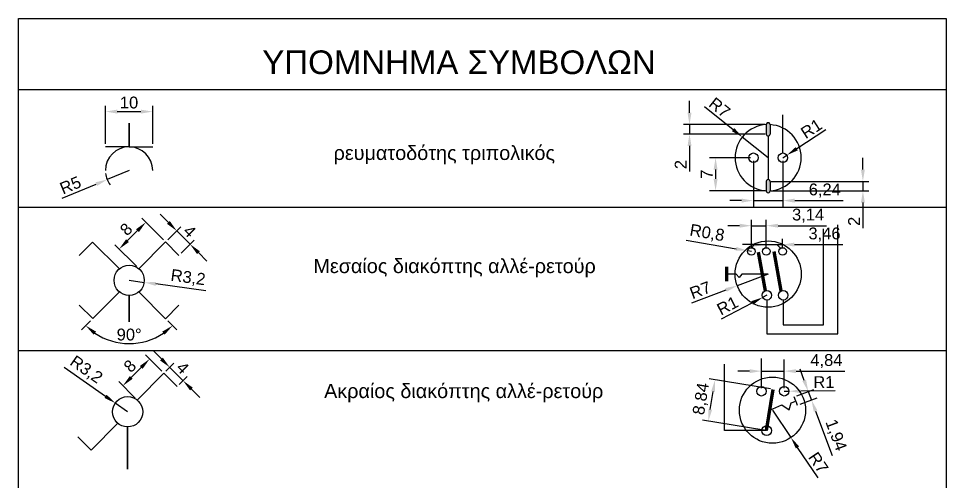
# Model space of a CAD drawing. Header units: millimetres. Extents: x 91 to 287, y 14 to 247.
# Drawn here: x 90.6 to 287, y 148.9 to 246.7 of the extents above; entities that cross this region are included whole.
import ezdxf

# ---------------------------------------------------------------- set-up
doc = ezdxf.new("R2010")
doc.units = ezdxf.units.MM
doc.layers.add('Layer1', color=6, linetype='Continuous')
doc.styles.get("Standard").update_dxf_attribs({"font": 'arial.ttf'})
doc.dimstyles.new('ISO-25', dxfattribs={"dimtxt": 2.5, "dimasz": 2.5, "dimexe": 1.25, "dimexo": 0.625, "dimtad": 1, "dimtxsty": 'Standard', "dimcen": 2.5, "dimadec": 0, "dimazin": 0, "dimtfac": 1, "dimtmove": 0, "dimatfit": 3, "dimfxl": 1, "dimarcsym": 0})

# ---------------------------------------------------------------- blocks, each defined once
blk = doc.blocks.new('*D3')
at = {"layer": 'Defpoints', "color": 0, "transparency": 16777216}
for p in [(119, 227.06), (109, 219.61), (119, 219.61)]:
    blk.add_point(p, dxfattribs=at)
at = {"layer": 'Layer1', "color": 0, "lineweight": -2, "transparency": 16777216}
for p, q in [((109, 220.24), (109, 228.31)), ((119, 220.24), (119, 228.31)), ((111.5, 227.06), (116.5, 227.06))]:
    blk.add_line(p, q, dxfattribs=at)
at = {"layer": 'Layer1', "color": 0, "transparency": 16777216}
for points in [[(111.5, 227.47), (111.5, 226.64), (109, 227.06)], [(116.5, 227.47), (116.5, 226.64), (119, 227.06)]]:
    blk.add_solid(points, dxfattribs=at)
at = {"layer": 'Layer1', "color": 0, "transparency": 16777216, "insert": (114, 228.96), "char_height": 2.5, "attachment_point": 5}
blk.add_mtext('10', dxfattribs=at)
blk = doc.blocks.new('*D4')
at = {"layer": 'Defpoints', "color": 0, "transparency": 16777216}
for p in [(114, 214.61), (109.38, 212.69)]:
    blk.add_point(p, dxfattribs=at)
at = {"layer": 'Layer1', "color": 0, "lineweight": -2, "transparency": 16777216}
for p, q in [((114, 214.61), (109.38, 212.69)), ((99.87, 208.74), (107.07, 211.73))]:
    blk.add_line(p, q, dxfattribs=at)
blk.add_arc((114, 214.61), 5, 187.162, 216.9035, dxfattribs=at)
at = {"layer": 'Layer1', "color": 0, "transparency": 16777216}
blk.add_solid([(106.91, 212.12), (107.23, 211.35), (109.38, 212.69)], dxfattribs=at)
at = {"layer": 'Layer1', "color": 0, "transparency": 16777216, "insert": (101.59, 211.5), "char_height": 2.5, "attachment_point": 5, "rotation": 22.5796}
blk.add_mtext('R5', dxfattribs=at)
blk = doc.blocks.new('*D5')
at = {"layer": 'Defpoints', "color": 0, "transparency": 16777216}
for p in [(252.41, 217.31), (253.25, 217.85)]:
    blk.add_point(p, dxfattribs=at)
at = {"layer": 'Layer1', "color": 0, "lineweight": -2, "transparency": 16777216}
for p, q in [((261.48, 223.17), (255.35, 219.21)), ((252.41, 217.31), (253.25, 217.85))]:
    blk.add_line(p, q, dxfattribs=at)
at = {"layer": 'Layer1', "color": 0, "transparency": 16777216}
blk.add_solid([(255.12, 219.56), (255.57, 218.86), (253.25, 217.85)], dxfattribs=at)
at = {"layer": 'Layer1', "color": 0, "transparency": 16777216, "insert": (258.44, 223.45), "char_height": 2.5, "attachment_point": 5, "rotation": 32.8707}
blk.add_mtext('R1', dxfattribs=at)
blk = doc.blocks.new('*D6')
at = {"layer": 'Defpoints', "color": 0, "transparency": 16777216}
for p in [(243.82, 221.68), (249.29, 217.31)]:
    blk.add_point(p, dxfattribs=at)
at = {"layer": 'Layer1', "color": 0, "lineweight": -2, "transparency": 16777216}
for p, q in [((235.79, 228.1), (241.87, 223.24)), ((249.29, 217.31), (243.82, 221.68))]:
    blk.add_line(p, q, dxfattribs=at)
at = {"layer": 'Layer1', "color": 0, "transparency": 16777216}
blk.add_solid([(242.13, 223.56), (241.61, 222.91), (243.82, 221.68)], dxfattribs=at)
at = {"layer": 'Layer1', "color": 0, "transparency": 16777216, "insert": (239.02, 227.91), "char_height": 2.5, "attachment_point": 5, "rotation": 321.3779}
blk.add_mtext('R7', dxfattribs=at)
blk = doc.blocks.new('*D7')
at = {"layer": 'Defpoints', "color": 0, "transparency": 16777216}
for p in [(246.17, 217.31), (238.16, 210.31), (249.29, 210.31)]:
    blk.add_point(p, dxfattribs=at)
at = {"layer": 'Layer1', "color": 0, "lineweight": -2, "transparency": 16777216}
for p, q in [((245.54, 217.31), (236.91, 217.31)), ((238.16, 214.81), (238.16, 212.81)), ((248.66, 210.31), (236.91, 210.31))]:
    blk.add_line(p, q, dxfattribs=at)
at = {"layer": 'Layer1', "color": 0, "transparency": 16777216}
for points in [[(237.75, 214.81), (238.58, 214.81), (238.16, 217.31)], [(237.75, 212.81), (238.58, 212.81), (238.16, 210.31)]]:
    blk.add_solid(points, dxfattribs=at)
at = {"layer": 'Layer1', "color": 0, "transparency": 16777216, "insert": (236.29, 213.81), "char_height": 2.5, "attachment_point": 5, "rotation": 90}
blk.add_mtext('7', dxfattribs=at)
blk = doc.blocks.new('*D8')
at = {"layer": 'Defpoints', "color": 0, "transparency": 16777216}
for p in [(246.17, 217.31), (252.41, 217.31), (252.41, 208.24)]:
    blk.add_point(p, dxfattribs=at)
at = {"layer": 'Layer1', "color": 0, "lineweight": -2, "transparency": 16777216}
for p, q in [((246.17, 216.68), (246.17, 206.99)), ((252.41, 216.68), (252.41, 206.99)), ((243.67, 208.24), (241.17, 208.24)), ((246.17, 208.24), (252.41, 208.24)), ((254.91, 208.24), (265.16, 208.24))]:
    blk.add_line(p, q, dxfattribs=at)
at = {"layer": 'Layer1', "color": 0, "transparency": 16777216}
for points in [[(243.67, 208.66), (243.67, 207.82), (246.17, 208.24)], [(254.91, 208.66), (254.91, 207.82), (252.41, 208.24)]]:
    blk.add_solid(points, dxfattribs=at)
at = {"layer": 'Layer1', "color": 0, "transparency": 16777216, "insert": (261.28, 210.37), "char_height": 2.5, "attachment_point": 5}
blk.add_mtext('6,24', dxfattribs=at)
blk = doc.blocks.new('*D9')
at = {"layer": 'Defpoints', "color": 0, "transparency": 16777216}
for p in [(249.29, 212.31), (249.29, 210.31), (269.35, 210.31)]:
    blk.add_point(p, dxfattribs=at)
at = {"layer": 'Layer1', "color": 0, "lineweight": -2, "transparency": 16777216}
for p, q in [((269.35, 214.81), (269.35, 217.31)), ((249.91, 212.31), (270.6, 212.31)), ((269.35, 212.31), (269.35, 210.31)), ((249.91, 210.31), (270.6, 210.31)), ((269.35, 207.81), (269.35, 202.4))]:
    blk.add_line(p, q, dxfattribs=at)
at = {"layer": 'Layer1', "color": 0, "transparency": 16777216}
for points in [[(268.93, 214.81), (269.77, 214.81), (269.35, 212.31)], [(268.93, 207.81), (269.77, 207.81), (269.35, 210.31)]]:
    blk.add_solid(points, dxfattribs=at)
at = {"layer": 'Layer1', "color": 0, "transparency": 16777216, "insert": (267.47, 203.86), "char_height": 2.5, "attachment_point": 5, "rotation": 90}
blk.add_mtext('2', dxfattribs=at)
blk = doc.blocks.new('*D10')
at = {"layer": 'Defpoints', "color": 0, "transparency": 16777216}
for p in [(249.29, 224.31), (232.64, 222.31), (249.29, 222.31)]:
    blk.add_point(p, dxfattribs=at)
at = {"layer": 'Layer1', "color": 0, "lineweight": -2, "transparency": 16777216}
for p, q in [((232.64, 226.81), (232.64, 229.31)), ((248.67, 224.31), (231.39, 224.31)), ((232.64, 224.31), (232.64, 222.31)), ((248.67, 222.31), (231.39, 222.31)), ((232.64, 219.81), (232.64, 214.4))]:
    blk.add_line(p, q, dxfattribs=at)
at = {"layer": 'Layer1', "color": 0, "transparency": 16777216}
for points in [[(232.23, 226.81), (233.06, 226.81), (232.64, 224.31)], [(232.23, 219.81), (233.06, 219.81), (232.64, 222.31)]]:
    blk.add_solid(points, dxfattribs=at)
at = {"layer": 'Layer1', "color": 0, "transparency": 16777216, "insert": (230.76, 215.86), "char_height": 2.5, "attachment_point": 5, "rotation": 90}
blk.add_mtext('2', dxfattribs=at)
blk = doc.blocks.new('*D12')
at = {"color": 0, "lineweight": -2, "transparency": 16777216}
for p, q in [((246.39, 198.94), (243.89, 198.94)), ((248.89, 198.12), (248.89, 200.19)), ((248.89, 198.94), (252.35, 198.94)), ((252.35, 198.12), (252.35, 200.19)), ((254.85, 198.94), (265.09, 198.94))]:
    blk.add_line(p, q, dxfattribs=at)
at = {"color": 0, "transparency": 16777216}
for points in [[(246.39, 199.36), (246.39, 198.52), (248.89, 198.94)], [(254.85, 199.36), (254.85, 198.52), (252.35, 198.94)]]:
    blk.add_solid(points, dxfattribs=at)
at = {"layer": 'Defpoints', "color": 0, "transparency": 16777216}
for p in [(252.35, 198.94), (248.89, 197.49), (252.35, 197.49)]:
    blk.add_point(p, dxfattribs=at)
at = {"color": 0, "transparency": 16777216, "insert": (261.22, 201.07), "char_height": 2.5, "attachment_point": 5}
blk.add_mtext('3,46', dxfattribs=at)
blk = doc.blocks.new('*D17')
at = {"layer": 'Defpoints', "color": 0, "transparency": 16777216}
for p in [(248.89, 202.94), (245.75, 197.49), (248.89, 197.49)]:
    blk.add_point(p, dxfattribs=at)
at = {"layer": 'Layer1', "color": 0, "lineweight": -2, "transparency": 16777216}
for p, q in [((243.25, 202.94), (240.75, 202.94)), ((245.75, 198.12), (245.75, 204.19)), ((245.75, 202.94), (248.89, 202.94)), ((248.89, 198.12), (248.89, 204.19)), ((251.39, 202.94), (261.62, 202.94))]:
    blk.add_line(p, q, dxfattribs=at)
at = {"layer": 'Layer1', "color": 0, "transparency": 16777216}
for points in [[(243.25, 203.35), (243.25, 202.52), (245.75, 202.94)], [(251.39, 203.35), (251.39, 202.52), (248.89, 202.94)]]:
    blk.add_solid(points, dxfattribs=at)
at = {"layer": 'Layer1', "color": 0, "transparency": 16777216, "insert": (257.75, 205.06), "char_height": 2.5, "attachment_point": 5}
blk.add_mtext('3,14', dxfattribs=at)
blk = doc.blocks.new('*D18')
at = {"layer": 'Defpoints', "color": 0, "transparency": 16777216}
for p in [(252.35, 198.94), (248.89, 197.49), (252.35, 197.49)]:
    blk.add_point(p, dxfattribs=at)
at = {"layer": 'Layer1', "color": 0, "lineweight": -2, "transparency": 16777216}
for p, q in [((246.39, 198.94), (243.89, 198.94)), ((248.89, 198.12), (248.89, 200.19)), ((248.89, 198.94), (252.35, 198.94)), ((252.35, 198.12), (252.35, 200.19)), ((254.85, 198.94), (265.09, 198.94))]:
    blk.add_line(p, q, dxfattribs=at)
at = {"layer": 'Layer1', "color": 0, "transparency": 16777216}
for points in [[(246.39, 199.36), (246.39, 198.52), (248.89, 198.94)], [(254.85, 199.36), (254.85, 198.52), (252.35, 198.94)]]:
    blk.add_solid(points, dxfattribs=at)
at = {"layer": 'Layer1', "color": 0, "transparency": 16777216, "insert": (261.22, 201.07), "char_height": 2.5, "attachment_point": 5}
blk.add_mtext('3,46', dxfattribs=at)
blk = doc.blocks.new('*D19')
at = {"layer": 'Defpoints', "color": 0, "transparency": 16777216}
for p in [(244.96, 197.63), (245.75, 197.49)]:
    blk.add_point(p, dxfattribs=at)
at = {"layer": 'Layer1', "color": 0, "lineweight": -2, "transparency": 16777216}
for p, q in [((231.95, 199.87), (242.49, 198.05)), ((245.75, 197.49), (244.96, 197.63))]:
    blk.add_line(p, q, dxfattribs=at)
at = {"layer": 'Layer1', "color": 0, "transparency": 16777216}
blk.add_solid([(242.56, 198.46), (242.42, 197.64), (244.96, 197.63)], dxfattribs=at)
at = {"layer": 'Layer1', "color": 0, "transparency": 16777216, "insert": (236.35, 201.27), "char_height": 2.5, "attachment_point": 5, "rotation": 350.2161}
blk.add_mtext('R0,8', dxfattribs=at)
blk = doc.blocks.new('*D20')
at = {"layer": 'Defpoints', "color": 0, "transparency": 16777216}
for p in [(249.29, 192.71), (242.73, 190.25)]:
    blk.add_point(p, dxfattribs=at)
at = {"layer": 'Layer1', "color": 0, "lineweight": -2, "transparency": 16777216}
for p, q in [((249.29, 192.71), (242.73, 190.25)), ((233.11, 186.64), (240.39, 189.37))]:
    blk.add_line(p, q, dxfattribs=at)
at = {"layer": 'Layer1', "color": 0, "transparency": 16777216}
blk.add_solid([(240.25, 189.76), (240.54, 188.98), (242.73, 190.25)], dxfattribs=at)
at = {"layer": 'Layer1', "color": 0, "transparency": 16777216, "insert": (234.92, 189.32), "char_height": 2.5, "attachment_point": 5, "rotation": 20.5535}
blk.add_mtext('R7', dxfattribs=at)
blk = doc.blocks.new('*D21')
at = {"layer": 'Defpoints', "color": 0, "transparency": 16777216}
for p in [(248.13, 187.76), (249.02, 188.22)]:
    blk.add_point(p, dxfattribs=at)
at = {"layer": 'Layer1', "color": 0, "lineweight": -2, "transparency": 16777216}
for p, q in [((239.42, 183.27), (245.91, 186.61)), ((249.02, 188.22), (248.13, 187.76))]:
    blk.add_line(p, q, dxfattribs=at)
at = {"layer": 'Layer1', "color": 0, "transparency": 16777216}
blk.add_solid([(245.72, 186.99), (246.1, 186.24), (248.13, 187.76)], dxfattribs=at)
at = {"layer": 'Layer1', "color": 0, "transparency": 16777216, "insert": (240.69, 186.04), "char_height": 2.5, "attachment_point": 5, "rotation": 27.2573}
blk.add_mtext('R1', dxfattribs=at)
blk = doc.blocks.new('*D22')
at = {"layer": 'Defpoints', "color": 0, "transparency": 16777216}
for p in [(117.56, 203.67), (121.73, 199.5), (116.08, 193.84)]:
    blk.add_point(p, dxfattribs=at)
at = {"layer": 'Layer1', "color": 0, "lineweight": -2, "transparency": 16777216}
for p, q in [((121.29, 199.94), (116.68, 204.55)), ((113.67, 199.78), (115.79, 201.9)), ((115.64, 194.28), (111.02, 198.89))]:
    blk.add_line(p, q, dxfattribs=at)
at = {"layer": 'Layer1', "color": 0, "transparency": 16777216}
for points in [[(115.5, 202.2), (116.09, 201.61), (117.56, 203.67)], [(113.38, 200.07), (113.97, 199.49), (111.91, 198.01)]]:
    blk.add_solid(points, dxfattribs=at)
at = {"layer": 'Layer1', "color": 0, "transparency": 16777216, "insert": (113.39, 202.18), "char_height": 2.5, "attachment_point": 5, "rotation": 45.0325}
blk.add_mtext('8', dxfattribs=at)
blk = doc.blocks.new('*D23')
at = {"layer": 'Defpoints', "color": 0, "transparency": 16777216}
for p in [(121.73, 199.5), (126.92, 199.02), (124.56, 196.67)]:
    blk.add_point(p, dxfattribs=at)
at = {"layer": 'Layer1', "color": 0, "lineweight": -2, "transparency": 16777216}
for p, q in [((122.33, 203.62), (120.57, 205.39)), ((122.18, 199.94), (124.98, 202.73)), ((124.09, 201.85), (126.92, 199.02)), ((125, 197.11), (127.8, 199.9)), ((128.68, 197.24), (130.44, 195.47))]:
    blk.add_line(p, q, dxfattribs=at)
at = {"layer": 'Layer1', "color": 0, "transparency": 16777216}
for points in [[(122.63, 203.92), (122.03, 203.33), (124.09, 201.85)], [(128.97, 197.54), (128.38, 196.95), (126.92, 199.02)]]:
    blk.add_solid(points, dxfattribs=at)
at = {"layer": 'Layer1', "color": 0, "transparency": 16777216, "insert": (126.83, 201.76), "char_height": 2.5, "attachment_point": 5, "rotation": 314.8696}
blk.add_mtext('4', dxfattribs=at)
blk = doc.blocks.new('*D24')
at = {"layer": 'Defpoints', "color": 0, "transparency": 16777216}
for p in [(114.02, 191.39), (117.2, 190.96)]:
    blk.add_point(p, dxfattribs=at)
at = {"layer": 'Layer1', "color": 0, "lineweight": -2, "transparency": 16777216}
for p, q in [((114.02, 191.39), (117.2, 190.96)), ((130.24, 189.19), (119.67, 190.62))]:
    blk.add_line(p, q, dxfattribs=at)
at = {"layer": 'Layer1', "color": 0, "transparency": 16777216}
blk.add_solid([(119.73, 191.04), (119.62, 190.21), (117.2, 190.96)], dxfattribs=at)
at = {"layer": 'Layer1', "color": 0, "transparency": 16777216, "insert": (126.48, 191.84), "char_height": 2.5, "attachment_point": 5, "rotation": 352.2637}
blk.add_mtext('R3,2', dxfattribs=at)
blk = doc.blocks.new('*D25')
at = {"layer": 'Defpoints', "color": 0, "transparency": 16777216}
for p in [(111.94, 188.96), (116.1, 188.96), (106.3, 183.29), (121.74, 183.28), (110.66, 178.45)]:
    blk.add_point(p, dxfattribs=at)
at = {"layer": 'Layer1', "color": 0, "lineweight": -2, "transparency": 16777216}
for p, q in [((105.86, 182.84), (103.95, 180.92)), ((122.18, 182.84), (124.1, 180.91))]:
    blk.add_line(p, q, dxfattribs=at)
blk.add_arc((114.02, 191.05), 13.04, 236.143, 303.8164, dxfattribs=at)
at = {"layer": 'Layer1', "color": 0, "transparency": 16777216}
for points in [[(106.5, 179.9), (107.03, 180.54), (104.83, 181.81)], [(121.02, 180.54), (121.54, 179.89), (123.21, 181.8)]]:
    blk.add_solid(points, dxfattribs=at)
at = {"layer": 'Layer1', "color": 0, "transparency": 16777216, "insert": (114.02, 179.91), "char_height": 2.5, "attachment_point": 5, "rotation": 359.9797}
blk.add_mtext('90°', dxfattribs=at)
blk = doc.blocks.new('*D26')
at = {"layer": 'Defpoints', "color": 0, "transparency": 16777216}
for p in [(111.07, 165.43), (113.69, 163.6)]:
    blk.add_point(p, dxfattribs=at)
at = {"layer": 'Layer1', "color": 0, "lineweight": -2, "transparency": 16777216}
for p, q in [((100.29, 173), (109.03, 166.87)), ((113.69, 163.6), (111.07, 165.43))]:
    blk.add_line(p, q, dxfattribs=at)
at = {"layer": 'Layer1', "color": 0, "transparency": 16777216}
blk.add_solid([(109.26, 167.21), (108.79, 166.53), (111.07, 165.43)], dxfattribs=at)
at = {"layer": 'Layer1', "color": 0, "transparency": 16777216, "insert": (104.86, 172.39), "char_height": 2.5, "attachment_point": 5, "rotation": 324.9469}
blk.add_mtext('R3,2', dxfattribs=at)
blk = doc.blocks.new('*D27')
at = {"layer": 'Defpoints', "color": 0, "transparency": 16777216}
for p in [(118.35, 174.76), (121.4, 171.71), (115.75, 166.05)]:
    blk.add_point(p, dxfattribs=at)
at = {"layer": 'Layer1', "color": 0, "lineweight": -2, "transparency": 16777216}
for p, q in [((120.96, 172.15), (117.46, 175.64)), ((114.46, 170.87), (116.58, 172.99)), ((115.3, 166.49), (111.81, 169.98))]:
    blk.add_line(p, q, dxfattribs=at)
at = {"layer": 'Layer1', "color": 0, "transparency": 16777216}
for points in [[(116.29, 173.28), (116.88, 172.69), (118.35, 174.76)], [(114.17, 171.16), (114.76, 170.57), (112.69, 169.1)]]:
    blk.add_solid(points, dxfattribs=at)
at = {"layer": 'Layer1', "color": 0, "transparency": 16777216, "insert": (114.18, 173.27), "char_height": 2.5, "attachment_point": 5, "rotation": 45.0325}
blk.add_mtext('8', dxfattribs=at)
blk = doc.blocks.new('*D28')
at = {"layer": 'Defpoints', "color": 0, "transparency": 16777216}
for p in [(121.37, 171.74), (125.45, 170.16), (124.2, 168.91)]:
    blk.add_point(p, dxfattribs=at)
at = {"layer": 'Layer1', "color": 0, "lineweight": -2, "transparency": 16777216}
for p, q in [((120.85, 174.76), (119.08, 176.52)), ((121.81, 172.18), (123.5, 173.88)), ((122.62, 172.99), (125.45, 170.16)), ((124.64, 169.36), (126.33, 171.05)), ((127.21, 168.4), (128.98, 166.63))]:
    blk.add_line(p, q, dxfattribs=at)
at = {"layer": 'Layer1', "color": 0, "transparency": 16777216}
for points in [[(121.14, 175.05), (120.55, 174.46), (122.62, 172.99)], [(127.51, 168.69), (126.92, 168.1), (125.45, 170.16)]]:
    blk.add_solid(points, dxfattribs=at)
at = {"layer": 'Layer1', "color": 0, "transparency": 16777216, "insert": (125.36, 172.9), "char_height": 2.5, "attachment_point": 5, "rotation": 315.0325}
blk.add_mtext('4', dxfattribs=at)
blk = doc.blocks.new('*D29')
at = {"layer": 'Defpoints', "color": 0, "transparency": 16777216}
for p in [(238.03, 170.33), (250.39, 168.33), (248.98, 159.61)]:
    blk.add_point(p, dxfattribs=at)
at = {"layer": 'Layer1', "color": 0, "lineweight": -2, "transparency": 16777216}
for p, q in [((249.77, 168.43), (236.8, 170.53)), ((237.02, 164.07), (237.63, 167.86)), ((248.36, 159.71), (235.39, 161.8))]:
    blk.add_line(p, q, dxfattribs=at)
at = {"layer": 'Layer1', "color": 0, "transparency": 16777216}
for points in [[(237.22, 167.93), (238.04, 167.79), (238.03, 170.33)], [(236.61, 164.14), (237.43, 164), (236.62, 161.6)]]:
    blk.add_solid(points, dxfattribs=at)
at = {"layer": 'Layer1', "color": 0, "transparency": 16777216, "insert": (235.23, 166.31), "char_height": 2.5, "attachment_point": 5, "rotation": 80.8229}
blk.add_mtext('8,84', dxfattribs=at)
blk = doc.blocks.new('*D30')
at = {"layer": 'Defpoints', "color": 0, "transparency": 16777216}
for p in [(252.7, 172.19), (247.86, 167.93), (252.7, 167.93)]:
    blk.add_point(p, dxfattribs=at)
at = {"layer": 'Layer1', "color": 0, "lineweight": -2, "transparency": 16777216}
for p, q in [((247.86, 168.56), (247.86, 173.44)), ((252.7, 168.56), (252.7, 173.44)), ((245.36, 172.19), (242.86, 172.19)), ((247.86, 172.19), (252.7, 172.19)), ((255.2, 172.19), (265.54, 172.19))]:
    blk.add_line(p, q, dxfattribs=at)
at = {"layer": 'Layer1', "color": 0, "transparency": 16777216}
for points in [[(245.36, 172.6), (245.36, 171.77), (247.86, 172.19)], [(255.2, 172.6), (255.2, 171.77), (252.7, 172.19)]]:
    blk.add_solid(points, dxfattribs=at)
at = {"layer": 'Layer1', "color": 0, "transparency": 16777216, "insert": (261.62, 174.31), "char_height": 2.5, "attachment_point": 5}
blk.add_mtext('4,84', dxfattribs=at)
blk = doc.blocks.new('*D32')
at = {"layer": 'Defpoints', "color": 0, "transparency": 16777216}
for p in [(252.7, 167.93), (253.7, 167.94)]:
    blk.add_point(p, dxfattribs=at)
at = {"layer": 'Layer1', "color": 0, "lineweight": -2, "transparency": 16777216}
for p, q in [((252.7, 167.93), (253.7, 167.94)), ((263.5, 168.03), (256.2, 167.96))]:
    blk.add_line(p, q, dxfattribs=at)
at = {"layer": 'Layer1', "color": 0, "transparency": 16777216}
blk.add_solid([(256.2, 168.38), (256.21, 167.55), (253.7, 167.94)], dxfattribs=at)
at = {"layer": 'Layer1', "color": 0, "transparency": 16777216, "insert": (261.09, 169.88), "char_height": 2.5, "attachment_point": 5, "rotation": 0.481}
blk.add_mtext('R1', dxfattribs=at)
blk = doc.blocks.new('*D33')
at = {"layer": 'Defpoints', "color": 0, "transparency": 16777216}
for p in [(254.79, 166.78), (258.47, 166.08), (255.47, 164.96)]:
    blk.add_point(p, dxfattribs=at)
at = {"layer": 'Layer1', "color": 0, "lineweight": -2, "transparency": 16777216}
for p, q in [((256.92, 170.24), (256.05, 172.58)), ((255.38, 167), (258.96, 168.33)), ((257.79, 167.9), (258.47, 166.08)), ((256.05, 165.18), (259.64, 166.52)), ((259.34, 163.74), (262.83, 154.37))]:
    blk.add_line(p, q, dxfattribs=at)
at = {"layer": 'Layer1', "color": 0, "transparency": 16777216}
for points in [[(257.31, 170.39), (256.53, 170.1), (257.79, 167.9)], [(259.73, 163.88), (258.95, 163.59), (258.47, 166.08)]]:
    blk.add_solid(points, dxfattribs=at)
at = {"layer": 'Layer1', "color": 0, "transparency": 16777216, "insert": (263.52, 158.62), "char_height": 2.5, "attachment_point": 5, "rotation": 290.4202}
blk.add_mtext('1,94', dxfattribs=at)
blk = doc.blocks.new('*D34')
at = {"layer": 'Defpoints', "color": 0, "transparency": 16777216}
for p in [(250.2, 163.93), (254.11, 158.13)]:
    blk.add_point(p, dxfattribs=at)
at = {"layer": 'Layer1', "color": 0, "lineweight": -2, "transparency": 16777216}
for p, q in [((250.2, 163.93), (254.11, 158.13)), ((259.86, 149.6), (255.51, 156.05))]:
    blk.add_line(p, q, dxfattribs=at)
at = {"layer": 'Layer1', "color": 0, "transparency": 16777216}
blk.add_solid([(255.86, 156.29), (255.16, 155.82), (254.11, 158.13)], dxfattribs=at)
at = {"layer": 'Layer1', "color": 0, "transparency": 16777216, "insert": (259.94, 152.84), "char_height": 2.5, "attachment_point": 5, "rotation": 303.9694}
blk.add_mtext('R7', dxfattribs=at)

msp = doc.modelspace()

# ---------------------------------------------------------------- hatches: boundary and pattern name
h = msp.add_hatch(color=7)
h.dxf.hatch_style = 1
h.paths.add_polyline_path([(249.69, 223.308), (249.69, 224.32, 0.9855419), (248.89, 224.308), (248.89, 223.308), (248.89, 222.308, 1), (249.69, 222.308)])
h.paths.add_polyline_path([(249.689, 212.308, 1.0000821), (248.889, 212.308), (248.889, 210.297, 0.9999179), (249.688, 210.32)])

# ---------------------------------------------------------------- linework, layer by layer
for p, q in [((90.645, 231.719), (287.035, 231.719)), ((248.89, 224.308), (248.89, 223.308)), ((249.69, 224.297), (249.69, 223.308)), ((248.89, 223.308), (248.89, 222.308)), ((249.69, 223.308), (249.69, 222.308)), ((249.289, 221.908), (249.289, 212.708)), ((248.889, 212.308), (248.889, 210.32)), ((249.689, 212.308), (249.688, 210.32)), ((90.607, 206.886), (286.998, 206.886)), ((106.27, 199.46), (103.437, 196.636)), ((111.946, 193.822), (106.27, 199.46)), ((116.08, 193.842), (121.701, 199.535)), ((121.734, 199.502), (124.556, 196.667)), ((245.746, 198.292), (246.396, 198.939)), ((246.396, 198.939), (251.148, 198.939)), ((251.923, 198.171), (251.148, 198.939)), ((242.536, 192.701), (240.472, 192.701)), ((243.139, 191.977), (242.536, 192.701)), ((243.748, 192.706), (243.139, 191.977)), ((249.289, 192.706), (243.748, 192.706)), ((111.944, 188.958), (106.301, 183.288)), ((116.103, 188.957), (121.742, 183.282)), ((106.301, 183.288), (103.461, 186.104)), ((121.742, 183.282), (124.56, 186.122)), ((90.607, 176.557), (286.998, 176.557)), ((115.747, 166.048), (121.367, 171.741)), ((121.367, 171.741), (124.197, 168.914)), ((249.682, 163.97), (252.203, 165.034)), ((252.203, 165.034), (253.706, 164)), ((253.706, 164), (254.135, 165.502)), ((254.135, 165.502), (255.13, 165.873)), ((255.13, 165.873), (254.792, 166.782)), ((255.13, 165.873), (255.469, 164.963)), ((111.611, 161.164), (105.968, 155.494)), ((105.968, 155.494), (103.127, 158.31))]:
    msp.add_line(p, q)
at = {"lineweight": 30}
msp.add_line((252.409, 218.308), (252.409, 226.377), dxfattribs=at)
at = {"lineweight": 35}
for p, q in [((113.998, 224.611), (113.998, 219.611)), ((114.025, 188.19), (114.025, 182.634)), ((113.691, 160.395), (113.691, 151.494))]:
    msp.add_line(p, q, dxfattribs=at)
at = {"lineweight": 25}
for q in [(108.998, 219.611), (118.998, 219.611)]:
    msp.add_line((113.998, 219.611), q, dxfattribs=at)
at = {"color": 1, "lineweight": 30}
for p, q in [((245.746, 198.292), (245.746, 203.445)), ((248.886, 198.292), (248.886, 203.41)), ((264.022, 180.075), (264.022, 203.109)), ((261.006, 182.004), (261.006, 202.292)), ((249.022, 187.218), (249.022, 180.075)), ((252.482, 187.218), (252.482, 182.004)), ((252.482, 182.004), (261.006, 182.004)), ((249.022, 180.075), (264.022, 180.075)), ((247.863, 168.734), (247.863, 174.836)), ((240.048, 159.606), (240.048, 173.643)), ((252.703, 168.734), (252.703, 174.679)), ((248.977, 159.606), (240.048, 159.606))]:
    msp.add_line(p, q, dxfattribs=at)
at = {"lineweight": 70}
for p, q in [((248.715, 189.17), (247.248, 197.337)), ((252.076, 189.132), (250.533, 197.463)), ((240.472, 194.223), (240.472, 191.223)), ((248.977, 159.606), (250.387, 168.333))]:
    msp.add_line(p, q, dxfattribs=at)
msp.add_lwpolyline([(90.607, 246.721), (286.998, 246.721), (286.998, 14.415), (90.607, 14.415)], close=True)
for centre, radius in [((246.169, 217.308), 1), ((252.409, 217.308), 1), ((249.289, 192.706), 7), ((245.746, 197.492), 0.8), ((248.886, 197.492), 0.8), ((252.346, 197.492), 0.8), ((114.025, 191.39), 3.2), ((249.022, 188.218), 1), ((252.482, 188.218), 1), ((250.202, 163.931), 7), ((247.863, 167.934), 1), ((252.703, 167.934), 1), ((113.691, 163.595), 3.2), ((248.977, 159.606), 1)]:
    msp.add_circle(centre, radius)
at = {"lineweight": 25}
for centre, radius, start, end in [((249.289, 217.308), 7, 93.26214, 266.72551), ((113.998, 214.611), 5, 0, 180)]:
    msp.add_arc(centre, radius, start, end, dxfattribs=at)
for centre, radius, start, end in [((249.29, 224.308), 0.4, 358.35041, 181.6249), ((249.289, 217.308), 7, 273.27449, 86.71316), ((249.29, 222.308), 0.4, 180, 0), ((249.289, 212.308), 0.4, 359.99529, 180.00941), ((249.289, 210.308), 0.4, 178.36275, 1.63725)]:
    msp.add_arc(centre, radius, start, end)

# ---------------------------------------------------------------- texts
for s, height, p in [('ΥΠΟΜΝΗΜΑ ΣΥΜΒΟΛΩΝ ', 5, (142.21, 234.987)), ('ρευματοδότης τριπολικός ', 3, (157.304, 216.829)), ('Μεσαίος διακόπτης αλλέ-ρετούρ', 3, (153.027, 192.92)), ('Ακραίος διακόπτης αλλέ-ρετούρ', 3, (155.291, 166.496))]:
    msp.add_text(s, height=height).set_placement(p)

# ---------------------------------------------------------------- dimensions: what is measured, and where the dimension line sits
dim = msp.add_linear_dim(base=(252.346, 198.939), p1=(248.886, 197.492), p2=(252.346, 197.492), dimstyle='ISO-25')
dim.commit()
dim.dimension.update_dxf_attribs({"geometry": '*D12', "text_midpoint": (261.216, 201.066)})
at = {"layer": 'Layer1'}
for base, p1, p2, picture, middle in [((118.998, 227.058), (108.998, 219.611), (118.998, 219.611), '*D3', (113.998, 228.959)), ((252.409, 208.241), (246.169, 217.308), (252.409, 217.308), '*D8', (261.282, 210.369)), ((248.886, 202.935), (245.746, 197.492), (248.886, 197.492), '*D17', (257.752, 205.063)), ((252.346, 198.939), (248.886, 197.492), (252.346, 197.492), '*D18', (261.216, 201.066)), ((252.703, 172.187), (247.863, 167.934), (252.703, 167.934), '*D30', (261.62, 174.314))]:
    dim = msp.add_linear_dim(base=base, p1=p1, p2=p2, dimstyle='ISO-25', dxfattribs=at)
    dim.commit()
    dim.dimension.update_dxf_attribs({"geometry": picture, "text_midpoint": middle})
for center, mpoint, picture, middle in [((249.289, 217.308), (243.82, 221.678), '*D6', (239.02, 227.912)), ((252.409, 217.308), (253.248, 217.851), '*D5', (258.443, 223.446)), ((113.998, 214.611), (109.382, 212.691), '*D4', (101.59, 211.505)), ((245.746, 197.492), (244.957, 197.628), '*D19', (236.352, 201.271)), ((114.025, 191.39), (117.196, 190.959), '*D24', (126.484, 191.844)), ((249.289, 192.706), (242.734, 190.249), '*D20', (234.922, 189.322)), ((249.022, 188.218), (248.133, 187.76), '*D21', (240.694, 186.042)), ((113.691, 163.595), (111.072, 165.433), '*D26', (104.857, 172.392)), ((252.703, 167.934), (253.703, 167.943), '*D32', (261.086, 169.885)), ((250.202, 163.931), (254.113, 158.126), '*D34', (259.937, 152.837))]:
    dim = msp.add_radius_dim(center=center, mpoint=mpoint, dimstyle='ISO-25', dxfattribs=at)
    dim.commit()
    dim.dimension.update_dxf_attribs({"geometry": picture, "text_midpoint": middle})
for base, p1, p2, picture, middle in [((232.643, 222.308), (249.29, 224.308), (249.29, 222.308), '*D10', (230.763, 215.855)), ((238.162, 210.308), (246.169, 217.308), (249.289, 210.308), '*D7', (236.287, 213.808)), ((269.348, 210.308), (249.289, 212.308), (249.289, 210.308), '*D9', (267.468, 203.855))]:
    dim = msp.add_linear_dim(base=base, p1=p1, p2=p2, angle=90, dimstyle='ISO-25', dxfattribs=at)
    dim.commit()
    dim.dimension.update_dxf_attribs({"geometry": picture, "text_midpoint": middle})
for p1, p2, distance, picture, middle in [((116.08, 193.842), (121.734, 199.502), 5.899, '*D22', (113.388, 202.184)), ((121.734, 199.502), (124.556, 196.667), 3.33, '*D23', (126.834, 201.757)), ((115.747, 166.048), (121.4, 171.708), 4.314, '*D27', (114.176, 173.27)), ((121.367, 171.741), (124.197, 168.914), 1.767, '*D28', (125.356, 172.905)), ((254.792, 166.782), (255.469, 164.963), 3.202, '*D33', (263.516, 158.624)), ((248.977, 159.606), (250.387, 168.333), 12.516, '*D29', (235.227, 166.305))]:
    dim = msp.add_aligned_dim(p1=p1, p2=p2, distance=distance, dimstyle='ISO-25', dxfattribs=at)
    dim.commit()
    dim.dimension.update_dxf_attribs({"geometry": picture, "text_midpoint": middle})
dim = msp.add_angular_dim_2l(base=(110.658, 178.454), line1=((116.103, 188.957), (121.742, 183.282)), line2=((111.944, 188.958), (106.301, 183.288)), dimstyle='ISO-25', dxfattribs=at)
dim.commit()
dim.dimension.update_dxf_attribs({"geometry": '*D25', "text_midpoint": (114.021, 179.913)})

doc.saveas('drawing.dxf')
